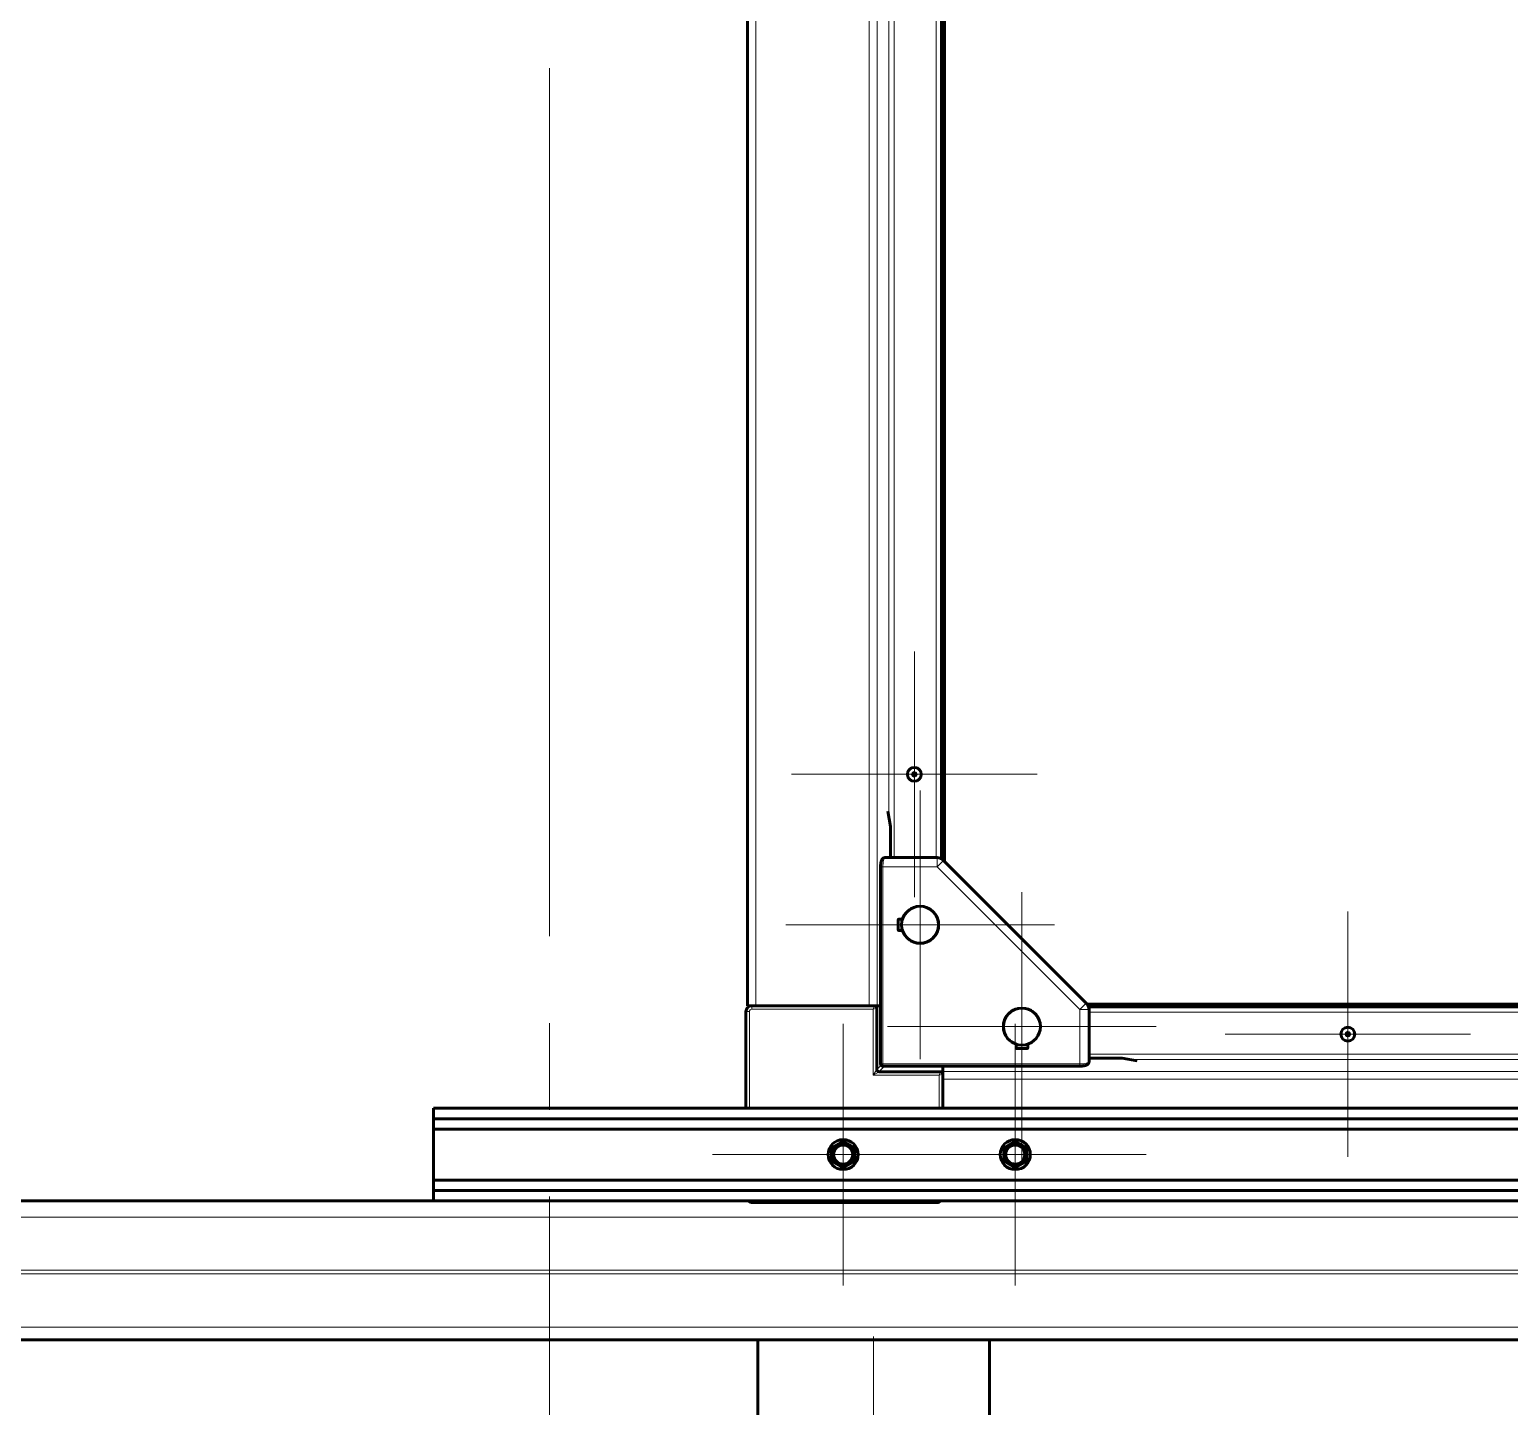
# Model space of a CAD drawing. Header units: millimetres. Extents: x 0 to 594, y 0 to 420.
# Drawn here: x 321.32 to 346.9, y 81.88 to 105.67 of the extents above; entities that cross this region are included whole.
import ezdxf

# ---------------------------------------------------------------- set-up
doc = ezdxf.new("R2010")
doc.units = ezdxf.units.MM
for name, pattern in [('K5LT_AXLED', [19.5, 15, -1.5, 1.5, -1.5]), ('K5LT_BASIC', [0]), ('K5LT_THIN', [0])]:
    doc.linetypes.add(name, pattern=pattern)
doc.layers.add('Системный слой', color=7, linetype='Continuous')

# ---------------------------------------------------------------- blocks, each defined once
blk = doc.blocks.new('U563')
at = {"layer": 'Системный слой', "color": 30, "linetype": 'K5LT_AXLED', "lineweight": 18, "true_color": 0xff8000}
for q in [(335.909, 83.09), (333.569, 80.75), (335.909, 78.41), (338.249, 80.75)]:
    blk.add_line((335.909, 80.75), q, dxfattribs=at)
blk = doc.blocks.new('U575')
at = {"layer": 'Системный слой', "color": 30, "linetype": 'K5LT_AXLED', "lineweight": 18, "true_color": 0xff8000}
for q in [(336.713, 92.52), (334.393, 90.2), (336.713, 87.88), (339.033, 90.2)]:
    blk.add_line((336.713, 90.2), q, dxfattribs=at)
blk = doc.blocks.new('U576')
at = {"layer": 'Системный слой', "color": 30, "linetype": 'K5LT_AXLED', "lineweight": 18, "true_color": 0xff8000}
for q in [(338.471, 90.762), (336.151, 88.442), (338.471, 86.122), (340.791, 88.442)]:
    blk.add_line((338.471, 88.442), q, dxfattribs=at)
blk = doc.blocks.new('U577')
at = {"layer": 'Системный слой', "color": 30, "linetype": 'K5LT_AXLED', "lineweight": 18, "true_color": 0xff8000}
for q in [(335.383, 88.49), (333.123, 86.23), (337.643, 86.23), (335.383, 83.97)]:
    blk.add_line((335.383, 86.23), q, dxfattribs=at)
blk = doc.blocks.new('U578')
at = {"layer": 'Системный слой', "color": 30, "linetype": 'K5LT_AXLED', "lineweight": 18, "true_color": 0xff8000}
for q in [(338.357, 88.49), (336.097, 86.23), (338.357, 83.97), (340.617, 86.23)]:
    blk.add_line((338.357, 86.23), q, dxfattribs=at)
blk = doc.blocks.new('U623')
at = {"layer": 'Системный слой', "color": 30, "linetype": 'K5LT_AXLED', "lineweight": 18, "true_color": 0xff8000}
for q in [(344.103, 90.43), (341.983, 88.31), (344.103, 86.19), (346.223, 88.31)]:
    blk.add_line((344.103, 88.31), q, dxfattribs=at)
blk = doc.blocks.new('U622')
at = {"layer": 'Системный слой', "color": 5, "linetype": 'K5LT_BASIC', "lineweight": 60, "true_color": 0x0000ff}
for radius in [0.12, 0.03]:
    blk.add_circle((344.103, 88.31), radius, dxfattribs=at)
at = {"layer": 'Системный слой'}
blk.add_blockref('U623', (0, 0), dxfattribs=at)
blk = doc.blocks.new('U629')
at = {"layer": 'Системный слой', "color": 30, "linetype": 'K5LT_AXLED', "lineweight": 18, "true_color": 0xff8000}
for q in [(336.613, 94.92), (334.493, 92.8), (336.613, 90.68), (338.733, 92.8)]:
    blk.add_line((336.613, 92.8), q, dxfattribs=at)
blk = doc.blocks.new('U628')
at = {"layer": 'Системный слой', "color": 5, "linetype": 'K5LT_BASIC', "lineweight": 60, "true_color": 0x0000ff}
for radius in [0.12, 0.03]:
    blk.add_circle((336.613, 92.8), radius, dxfattribs=at)
at = {"layer": 'Системный слой'}
blk.add_blockref('U629', (0, 0), dxfattribs=at)

msp = doc.modelspace()

# ---------------------------------------------------------------- linework, layer by layer
at = {"layer": 'Системный слой', "color": 5, "linetype": 'K5LT_BASIC', "lineweight": 60, "true_color": 0x0000ff}
for p, q in [((333.7326, 163.60038), (333.7326, 88.80038)), ((337.0846, 159.6018), (337.0846, 91.33925)), ((337.1326, 159.59624), (337.1326, 91.29918)), ((336.20089, 91.90038), (336.15452, 92.16334)), ((336.20089, 91.90038), (336.20089, 91.36038)), ((337.00512, 91.36038), (336.10256, 91.36038)), ((339.58453, 88.84724), (337.11826, 91.31352)), ((336.02876, 87.79775), (336.02876, 91.20038)), ((336.3338, 90.28838), (336.3338, 90.11238)), ((336.40862, 90.30038), (336.3458, 90.30038)), ((336.3458, 90.10038), (336.40862, 90.10038)), ((333.7326, 88.80038), (333.8726, 88.80038)), ((333.8726, 88.80038), (335.8337, 88.80038)), ((335.8337, 88.80038), (335.97069, 88.80038)), ((335.9203, 88.80038), (335.92386, 88.80038)), ((335.96386, 88.76038), (335.96386, 87.70164)), ((335.97069, 88.80038), (336.02876, 88.80038)), ((459.60572, 88.83038), (339.59919, 88.83038)), ((459.58044, 88.78238), (339.62394, 88.78238)), ((339.6314, 87.83154), (339.6314, 88.73411)), ((333.7026, 88.70038), (333.7026, 87.03038)), ((338.3714, 88.13761), (338.3714, 88.07358)), ((338.3834, 88.06158), (338.5594, 88.06158)), ((338.5714, 88.07358), (338.5714, 88.13761)), ((339.4714, 87.75775), (336.06876, 87.75775)), ((337.1026, 87.75775), (337.1026, 87.66847)), ((339.6314, 87.89868), (340.2026, 87.89868)), ((340.2026, 87.89868), (340.46556, 87.85231)), ((336.00386, 87.66164), (337.0626, 87.66164)), ((337.1026, 87.66847), (337.1026, 87.53148)), ((337.1026, 87.62164), (337.1026, 87.61808)), ((337.1026, 87.53148), (337.1026, 87.03038)), ((462.1026, 87.03038), (328.3026, 87.03038)), ((328.3026, 87.03038), (328.3026, 85.43038)), ((462.1026, 86.85038), (328.3026, 86.85038)), ((462.1026, 86.67038), (328.3026, 86.67038)), ((335.1826, 86.34585), (335.3826, 86.46132)), ((335.3826, 86.46132), (335.5826, 86.34585)), ((338.15726, 86.34585), (338.35726, 86.46132)), ((338.35726, 86.46132), (338.55726, 86.34585)), ((335.1826, 86.11491), (335.1826, 86.34585)), ((335.5826, 86.11491), (335.5826, 86.34585)), ((338.15726, 86.11491), (338.15726, 86.34585)), ((338.55726, 86.11491), (338.55726, 86.34585)), ((335.3826, 85.99944), (335.1826, 86.11491)), ((335.5826, 86.11491), (335.3826, 85.99944)), ((338.35726, 85.99944), (338.15726, 86.11491)), ((338.55726, 86.11491), (338.35726, 85.99944)), ((462.1026, 85.79038), (328.3026, 85.79038)), ((336.74322, 85.43038), (303.92076, 85.43038)), ((462.1026, 85.61038), (328.3026, 85.61038)), ((462.1026, 85.43038), (328.3026, 85.43038)), ((462.13118, 85.43038), (340.07401, 85.43038)), ((462.1026, 85.43038), (340.1026, 85.43038)), ((333.8226, 85.40038), (337.0026, 85.40038)), ((462.2504, 83.03038), (303.24294, 83.03038)), ((333.90905, 77.43038), (333.90905, 83.03038)), ((337.90905, 83.03038), (337.90905, 77.43038))]:
    msp.add_line(p, q, dxfattribs=at)
at = {"layer": 'Системный слой', "color": 7, "linetype": 'K5LT_THIN', "lineweight": 18}
for p, q in [((333.8726, 163.60038), (333.8726, 88.80038)), ((335.8337, 163.60038), (335.8337, 88.80038)), ((335.97069, 163.60038), (335.97069, 88.80038)), ((336.26471, 161.04038), (336.26471, 91.36038)), ((336.17469, 160.35176), (336.17469, 92.049)), ((336.9926, 159.61444), (336.9926, 91.36038)), ((337.00512, 91.20038), (337.00512, 91.36038)), ((337.11826, 91.31352), (337.00512, 91.20038)), ((336.06876, 91.20038), (336.02876, 91.20038)), ((337.00512, 91.20038), (336.06876, 91.20038)), ((336.06876, 87.79775), (336.06876, 91.20038)), ((339.4714, 88.73411), (337.00512, 91.20038)), ((336.3218, 90.28838), (336.3338, 90.28838)), ((336.3218, 90.28838), (336.3218, 90.11238)), ((336.3338, 90.28838), (336.3458, 90.28838)), ((336.3458, 90.31238), (336.3458, 90.30038)), ((336.41284, 90.31238), (336.3458, 90.31238)), ((336.3458, 90.28838), (336.3458, 90.30038)), ((336.3458, 90.11238), (336.3458, 90.28838)), ((336.3458, 90.28838), (336.40494, 90.28838)), ((336.3218, 90.11238), (336.3338, 90.11238)), ((336.3458, 90.11238), (336.3338, 90.11238)), ((336.3458, 90.10038), (336.3458, 90.11238)), ((336.40494, 90.11238), (336.3458, 90.11238)), ((336.3458, 90.08838), (336.3458, 90.10038)), ((336.3458, 90.08838), (336.41284, 90.08838)), ((333.8026, 88.80038), (333.8026, 88.74038)), ((333.8026, 88.74038), (335.90386, 88.74038)), ((335.92386, 88.80038), (335.90386, 88.74038)), ((335.96386, 88.76038), (335.90386, 88.74038)), ((335.90386, 88.74038), (335.90386, 87.60164)), ((339.4714, 88.73411), (339.58453, 88.84724)), ((339.4714, 87.79775), (339.4714, 88.73411)), ((339.6314, 88.73411), (339.4714, 88.73411)), ((333.7626, 88.70038), (333.7026, 88.70038)), ((333.7626, 88.70038), (333.7626, 87.03038)), ((459.5726, 88.69038), (339.6314, 88.69038)), ((338.3594, 88.14182), (338.3594, 88.07358)), ((338.3594, 88.07358), (338.3714, 88.07358)), ((338.3834, 88.07358), (338.3714, 88.07358)), ((338.3834, 88.07358), (338.3834, 88.13392)), ((338.3834, 88.06158), (338.3834, 88.07358)), ((338.5594, 88.07358), (338.3834, 88.07358)), ((338.3834, 88.04958), (338.3834, 88.06158)), ((338.3834, 88.04958), (338.5594, 88.04958)), ((338.5594, 88.13392), (338.5594, 88.07358)), ((338.5594, 88.07358), (338.5594, 88.06158)), ((338.5714, 88.07358), (338.5594, 88.07358)), ((338.5594, 88.04958), (338.5594, 88.06158)), ((338.5834, 88.07358), (338.5714, 88.07358)), ((338.5834, 88.07358), (338.5834, 88.14182)), ((336.03746, 87.77284), (335.96393, 87.6993)), ((336.09755, 87.75775), (336.00152, 87.66171)), ((336.06876, 87.79775), (336.02876, 87.79775)), ((339.4714, 87.79775), (336.06876, 87.79775)), ((336.06876, 87.79775), (336.06876, 87.75775)), ((339.4714, 87.75775), (339.4714, 87.79775)), ((459.5726, 87.96249), (339.6314, 87.96249)), ((458.85397, 87.87247), (340.35122, 87.87247)), ((335.96386, 87.70164), (335.90386, 87.60164)), ((336.00386, 87.66164), (335.90386, 87.60164)), ((335.90386, 87.60164), (337.0426, 87.60164)), ((337.0626, 87.66164), (337.0426, 87.60164)), ((337.1026, 87.62164), (337.0426, 87.60164)), ((337.0426, 87.60164), (337.0426, 87.03038)), ((462.1026, 87.66847), (337.1026, 87.66847)), ((462.1026, 87.53148), (337.1026, 87.53148)), ((333.8226, 85.43038), (333.8226, 85.40038)), ((337.0026, 85.43038), (337.0026, 85.40038)), ((462.30111, 85.15038), (303.9013, 85.15038)), ((462.30111, 84.1709), (303.7158, 84.1709)), ((462.30111, 84.23038), (303.73248, 84.23038)), ((462.30111, 83.2509), (303.35887, 83.2509))]:
    msp.add_line(p, q, dxfattribs=at)
at = {"layer": 'Системный слой', "color": 30, "linetype": 'K5LT_AXLED', "lineweight": 18, "true_color": 0xff8000}
msp.add_line((330.30905, 105.00316), (330.30905, 31.73389), dxfattribs=at)
at = {"layer": 'Системный слой', "color": 5, "linetype": 'K5LT_BASIC', "lineweight": 60, "true_color": 0x0000ff}
for centre, radius in [((336.7126, 90.20038), 0.32), ((338.4714, 88.44158), 0.32), ((335.3826, 86.23038), 0.26), ((338.35726, 86.23038), 0.26), ((335.3826, 86.23038), 0.178), ((335.3826, 86.23038), 0.17), ((335.3826, 86.23038), 0.16464), ((338.35726, 86.23038), 0.178), ((338.35726, 86.23038), 0.17), ((338.35726, 86.23038), 0.16464)]:
    msp.add_circle(centre, radius, dxfattribs=at)
for centre, radius, start, end in [((337.00512, 91.20038), 0.16, 45, 90), ((336.3458, 90.28838), 0.012, 90, 180), ((336.7126, 90.20038), 0.32, 159.512685, 159.739288), ((336.7126, 90.20038), 0.32, 200.487315, 159.512685), ((336.3458, 90.11238), 0.012, 180, 270), ((336.7126, 90.20038), 0.32, 200.2607, 200.487315), ((333.8026, 88.70038), 0.1, 90, 180), ((335.92386, 88.76038), 0.04, 0, 90), ((338.4714, 88.44158), 0.32, 290.487315, 249.512685), ((339.4714, 88.73411), 0.16, 0, 45), ((338.4714, 88.44158), 0.32, 249.512685, 249.739298), ((338.3834, 88.07358), 0.012, 180, 270), ((338.5594, 88.07358), 0.012, 270, 0), ((338.4714, 88.44158), 0.32, 290.260707, 290.487315), ((336.00386, 87.70164), 0.04, 180, 270), ((337.0626, 87.62164), 0.04, 0, 90), ((333.8226, 85.52038), 0.12, 228.590378, 270), ((337.0026, 85.50038), 0.1, 270, 315.572996)]:
    msp.add_arc(centre, radius, start, end, dxfattribs=at)
at = {"layer": 'Системный слой', "color": 7, "linetype": 'K5LT_THIN', "lineweight": 18}
for centre, radius, start, end in [((336.3458, 90.28838), 0.024, 90, 180), ((336.3458, 90.11238), 0.024, 180, 270), ((333.8026, 88.70038), 0.04, 90, 180), ((338.3834, 88.07358), 0.024, 180, 270), ((338.5594, 88.07358), 0.024, 270, 0)]:
    msp.add_arc(centre, radius, start, end, dxfattribs=at)
for centre, major_axis, start_param, end_param in [((336.10256, 91.20038), (0, -0.16), 3.14159265, 4.71238898), ((339.4714, 87.83154), (-0.16, 0), 1.57079633, 3.14159265)]:
    msp.add_ellipse(centre, major_axis=major_axis, ratio=0.21121679, start_param=start_param, end_param=end_param, dxfattribs=at)
at = {"layer": 'Системный слой', "color": 5, "linetype": 'K5LT_BASIC', "lineweight": 60, "true_color": 0x0000ff}
for points, knots in [([(336.10256, 91.36038), (336.10087, 91.36038), (336.09918, 91.36029), (336.09575, 91.35994), (336.09402, 91.35967), (336.09051, 91.35893), (336.08875, 91.35846), (336.08521, 91.3573), (336.08344, 91.35661), (336.07992, 91.35501), (336.07817, 91.35409), (336.07473, 91.35204), (336.07303, 91.35089), (336.0697, 91.34838), (336.06808, 91.347), (336.06541, 91.34449), (336.06432, 91.34339), (336.0617, 91.34055), (336.06023, 91.33877), (336.05747, 91.33513), (336.05619, 91.33326), (336.05387, 91.32959), (336.05282, 91.32779), (336.051, 91.32443), (336.05021, 91.32288), (336.04899, 91.32035), (336.04854, 91.31939), (336.04724, 91.31649), (336.04641, 91.31451), (336.04496, 91.3108), (336.04431, 91.30907), (336.04261, 91.30421), (336.04158, 91.30101), (336.03963, 91.29427), (336.03869, 91.29072), (336.03693, 91.28329), (336.03609, 91.2794), (336.03454, 91.27128), (336.03382, 91.26704), (336.0325, 91.25825), (336.03191, 91.25369), (336.03086, 91.24428), (336.0304, 91.23943), (336.02965, 91.22947), (336.02935, 91.22436), (336.02889, 91.21297), (336.02876, 91.20668), (336.02876, 91.20038)], [0, 0, 0, 0, 1.28547769, 1.28547769, 2.62834589, 2.62834589, 4.0368438, 4.0368438, 5.52049165, 5.52049165, 7.09147221, 7.09147221, 8.76506371, 8.76506371, 10.55946956, 10.55946956, 11.89947982, 11.89947982, 13.94032628, 13.94032628, 15.98117274, 15.98117274, 17.86286613, 17.86286613, 19.42666334, 19.42666334, 20.36346471, 20.36346471, 22.23706746, 22.23706746, 23.80734287, 23.80734287, 26.5759647, 26.5759647, 29.44720487, 29.44720487, 32.40925536, 32.40925536, 35.45408735, 35.45408735, 38.5749462, 38.5749462, 41.76970048, 41.76970048, 45.03941944, 45.03941944, 49, 49, 49, 49]), ([(336.02876, 87.79775), (336.02876, 87.79773), (336.02876, 87.79772), (336.02876, 87.79755), (336.02876, 87.79739), (336.02877, 87.79706), (336.02877, 87.79688), (336.02878, 87.79636), (336.0288, 87.79601), (336.02885, 87.79497), (336.02891, 87.79427), (336.02912, 87.79219), (336.02934, 87.79082), (336.03021, 87.78673), (336.03107, 87.78407), (336.03329, 87.77907), (336.03462, 87.77674), (336.0381, 87.77185), (336.04036, 87.76938), (336.04609, 87.76452), (336.04972, 87.76232), (336.05593, 87.75977), (336.05836, 87.75904), (336.06345, 87.75801), (336.06611, 87.75775), (336.06876, 87.75775)], [0.0001104, 0.0001104, 0.0001104, 0.0001104, 0.00777778, 0.00777778, 0.11622251, 0.11622251, 0.23255543, 0.23255543, 0.46522125, 0.46522125, 0.93055291, 0.93055291, 1.86121621, 1.86121621, 3.72243243, 3.72243243, 5.51205835, 5.51205835, 7.73285654, 7.73285654, 10.53285654, 10.53285654, 12.22271237, 12.22271237, 13.99988926, 13.99988926, 13.99988926, 13.99988926]), ([(339.6314, 87.83154), (339.6314, 87.82985), (339.63131, 87.82816), (339.63096, 87.82474), (339.63069, 87.823), (339.62995, 87.81949), (339.62947, 87.81773), (339.62832, 87.81419), (339.62762, 87.81242), (339.62603, 87.8089), (339.62511, 87.80716), (339.62306, 87.80371), (339.62191, 87.80201), (339.61939, 87.79868), (339.61802, 87.79706), (339.61551, 87.79439), (339.61441, 87.7933), (339.61156, 87.79068), (339.60979, 87.78921), (339.60615, 87.78646), (339.60428, 87.78517), (339.60061, 87.78285), (339.59881, 87.7818), (339.59545, 87.77998), (339.59389, 87.77919), (339.59137, 87.77797), (339.59041, 87.77753), (339.58751, 87.77623), (339.58553, 87.7754), (339.58182, 87.77394), (339.58009, 87.7733), (339.57523, 87.77159), (339.57203, 87.77057), (339.56529, 87.76861), (339.56174, 87.76768), (339.55431, 87.76591), (339.55041, 87.76508), (339.54229, 87.76352), (339.53806, 87.7628), (339.52927, 87.76148), (339.52471, 87.76089), (339.5153, 87.75984), (339.51044, 87.75939), (339.50049, 87.75863), (339.49538, 87.75834), (339.48399, 87.75787), (339.47769, 87.75775), (339.4714, 87.75775)], [0, 0, 0, 0, 1.28547769, 1.28547769, 2.62834589, 2.62834589, 4.0368438, 4.0368438, 5.52049165, 5.52049165, 7.09147221, 7.09147221, 8.76506371, 8.76506371, 10.55946956, 10.55946956, 11.89947982, 11.89947982, 13.94032628, 13.94032628, 15.98117274, 15.98117274, 17.86286613, 17.86286613, 19.42666334, 19.42666334, 20.36346471, 20.36346471, 22.23706746, 22.23706746, 23.80734287, 23.80734287, 26.5759647, 26.5759647, 29.44720487, 29.44720487, 32.40925536, 32.40925536, 35.45408735, 35.45408735, 38.5749462, 38.5749462, 41.76970048, 41.76970048, 45.03941944, 45.03941944, 49, 49, 49, 49])]:
    msp.add_open_spline(points, degree=3, knots=knots, dxfattribs=at)

# ---------------------------------------------------------------- block references
at = {"layer": 'Системный слой'}
for name in ['U628', 'U575', 'U576', 'U622', 'U577', 'U578', 'U563']:
    msp.add_blockref(name, (0, 0), dxfattribs=at)

doc.saveas('drawing.dxf')
